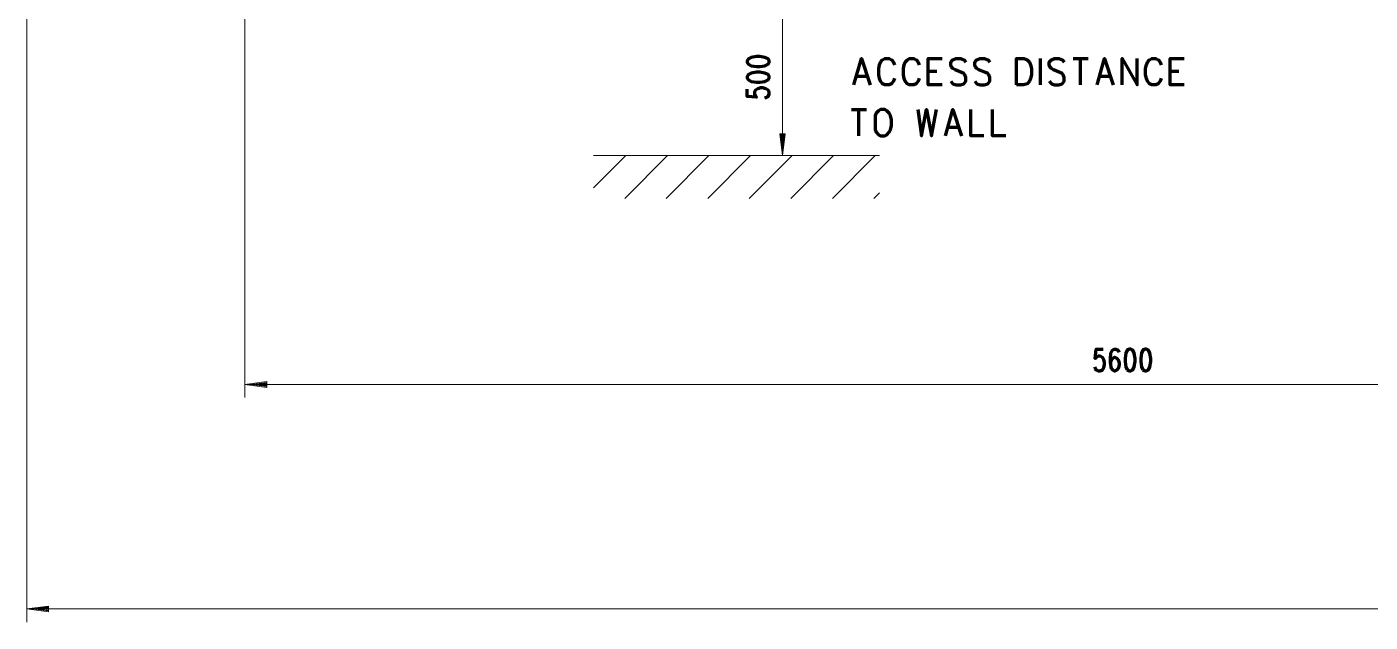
# Model space of a CAD drawing. Header units: metres. Extents: x 1223 to 5739, y -151236 to 19014.
# Drawn here: x 4986.6 to 5089.5, y -151125.4 to -151079.8 of the extents above; entities that cross this region are included whole.
import ezdxf

# ---------------------------------------------------------------- set-up
doc = ezdxf.new("R2010")
doc.units = ezdxf.units.M
doc.layers.add('PDF_Geometry', color=7, linetype='Continuous')

msp = doc.modelspace()

# ---------------------------------------------------------------- linework, layer by layer
at = {"layer": 'PDF_Geometry', "color": 8, "lineweight": 13}
for points in [[(5003.308, -151108.161), (5003.308, -151048.725), (5003.308, -151000.728), (5032.122, -151000.728), (5032.122, -151003.045), (5032.122, -151000.728), (5060.915, -151000.728), (5060.915, -151048.725)], [(4986.605, -151125.352), (4986.605, -151050.98)], [(5044.476, -151052.199), (5044.476, -151077.64), (5044.253, -151075.974), (5044.679, -151075.974), (5044.476, -151077.64), (5044.476, -151089.649)], [(5044.314, -151087.963), (5044.476, -151089.202), (5044.639, -151087.963)], [(5044.354, -151087.963), (5044.476, -151088.776), (5044.578, -151087.963)], [(5044.415, -151087.963), (5044.476, -151088.328), (5044.517, -151087.963)], [(5029.988, -151089.649), (5051.893, -151089.649)], [(5029.988, -151092.128), (5032.467, -151089.649)], [(5032.386, -151092.921), (5035.657, -151089.649)], [(5033.991, -151089.649), (5042.83, -151089.649)], [(5035.556, -151092.921), (5038.827, -151089.649)], [(5038.746, -151092.921), (5042.018, -151089.649)], [(5041.916, -151092.921), (5045.208, -151089.649)], [(5048.296, -151092.921), (5051.568, -151089.649), (5043.46, -151089.649)], [(5045.106, -151092.921), (5048.378, -151089.649)], [(5051.466, -151092.921), (5051.893, -151092.494)], [(5004.994, -151107.003), (5003.755, -151107.165), (5004.994, -151107.328)], [(5004.994, -151107.064), (5004.181, -151107.165), (5004.994, -151107.267)], [(5004.994, -151107.125), (5004.628, -151107.165), (5004.994, -151107.206)], [(5003.308, -151107.165), (5137.725, -151107.165)], [(4986.605, -151124.336), (5286.692, -151124.336)], [(4988.271, -151124.173), (4987.052, -151124.336), (4988.271, -151124.498)], [(4988.291, -151124.234), (4987.478, -151124.336), (4988.291, -151124.458)], [(4988.291, -151124.295), (4987.925, -151124.336), (4988.291, -151124.397)]]:
    msp.add_lwpolyline(points, dxfattribs=at)
at = {"layer": 'PDF_Geometry', "color": 8, "lineweight": 70}
for points in [[(5043.359, -151082.659), (5043.44, -151082.517), (5043.44, -151082.395), (5043.359, -151082.253), (5043.115, -151082.131), (5042.729, -151082.07), (5042.485, -151082.07), (5042.078, -151082.131), (5041.855, -151082.253), (5041.774, -151082.395), (5041.774, -151082.517), (5041.855, -151082.659), (5042.078, -151082.781), (5042.485, -151082.822), (5042.729, -151082.822), (5043.115, -151082.781)], [(5043.359, -151083.858), (5043.44, -151083.716), (5043.44, -151083.594), (5043.359, -151083.452), (5043.115, -151083.33), (5042.729, -151083.269), (5042.485, -151083.269), (5042.078, -151083.33), (5041.855, -151083.452), (5041.774, -151083.594), (5041.774, -151083.716), (5041.855, -151083.858), (5042.078, -151083.98), (5042.485, -151084.021), (5042.729, -151084.021), (5043.115, -151083.98)], [(5070.872, -151106.048), (5071.035, -151106.129), (5071.136, -151106.129), (5071.299, -151106.048), (5071.4, -151105.804), (5071.461, -151105.418), (5071.461, -151105.174), (5071.4, -151104.767), (5071.299, -151104.544), (5071.136, -151104.463), (5071.035, -151104.463), (5070.872, -151104.544), (5070.75, -151104.767), (5070.71, -151105.174), (5070.71, -151105.418), (5070.75, -151105.804)], [(5072.071, -151106.048), (5072.234, -151106.129), (5072.335, -151106.129), (5072.498, -151106.048), (5072.599, -151105.804), (5072.66, -151105.418), (5072.66, -151105.174), (5072.599, -151104.767), (5072.498, -151104.544), (5072.335, -151104.463), (5072.234, -151104.463), (5072.071, -151104.544), (5071.949, -151104.767), (5071.908, -151105.174), (5071.908, -151105.418), (5071.949, -151105.804)]]:
    msp.add_lwpolyline(points, close=True, dxfattribs=at)
at = {"layer": 'PDF_Geometry', "color": 8, "lineweight": 90}
for points in [[(5049.942, -151084.244), (5050.511, -151082.212), (5051.182, -151084.244)], [(5053.051, -151083.756), (5052.97, -151083.96), (5052.807, -151084.163), (5052.645, -151084.244), (5052.299, -151084.244), (5052.137, -151084.163), (5051.974, -151083.96), (5051.893, -151083.756), (5051.852, -151083.472), (5051.852, -151082.984), (5051.893, -151082.7), (5051.974, -151082.497), (5052.137, -151082.314), (5052.299, -151082.212), (5052.645, -151082.212), (5052.807, -151082.314), (5052.97, -151082.497), (5053.051, -151082.7)], [(5054.941, -151083.756), (5054.86, -151083.96), (5054.697, -151084.163), (5054.535, -151084.244), (5054.189, -151084.244), (5054.027, -151084.163), (5053.864, -151083.96), (5053.783, -151083.756), (5053.742, -151083.472), (5053.742, -151082.984), (5053.783, -151082.7), (5053.864, -151082.497), (5054.027, -151082.314), (5054.189, -151082.212), (5054.535, -151082.212), (5054.697, -151082.314), (5054.86, -151082.497), (5054.941, -151082.7)], [(5056.689, -151084.244), (5055.612, -151084.244), (5055.612, -151082.212), (5056.689, -151082.212)], [(5057.359, -151083.96), (5057.522, -151084.163), (5057.766, -151084.244), (5058.091, -151084.244), (5058.355, -151084.163), (5058.517, -151083.96), (5058.517, -151083.675), (5058.436, -151083.472), (5058.355, -151083.37), (5058.172, -151083.289), (5057.684, -151083.086), (5057.522, -151082.984), (5057.42, -151082.883), (5057.359, -151082.7), (5057.359, -151082.497), (5057.522, -151082.314), (5057.766, -151082.212), (5058.091, -151082.212), (5058.355, -151082.314), (5058.517, -151082.497)], [(5059.188, -151083.96), (5059.351, -151084.163), (5059.594, -151084.244), (5059.92, -151084.244), (5060.184, -151084.163), (5060.346, -151083.96), (5060.346, -151083.675), (5060.265, -151083.472), (5060.184, -151083.37), (5060.001, -151083.289), (5059.513, -151083.086), (5059.351, -151082.984), (5059.249, -151082.883), (5059.188, -151082.7), (5059.188, -151082.497), (5059.351, -151082.314), (5059.594, -151082.212), (5059.92, -151082.212), (5060.184, -151082.314), (5060.346, -151082.497)], [(5064.227, -151084.244), (5064.227, -151082.212)], [(5064.898, -151083.96), (5065.061, -151084.163), (5065.304, -151084.244), (5065.629, -151084.244), (5065.873, -151084.163), (5066.036, -151083.96), (5066.036, -151083.675), (5065.955, -151083.472), (5065.873, -151083.37), (5065.711, -151083.289), (5065.223, -151083.086), (5065.061, -151082.984), (5064.959, -151082.883), (5064.898, -151082.7), (5064.898, -151082.497), (5065.061, -151082.314), (5065.304, -151082.212), (5065.629, -151082.212), (5065.873, -151082.314), (5066.036, -151082.497)], [(5066.727, -151082.212), (5067.865, -151082.212)], [(5067.296, -151084.244), (5067.296, -151082.212)], [(5068.556, -151084.244), (5069.125, -151082.212), (5069.795, -151084.244)], [(5070.466, -151084.244), (5070.466, -151082.212), (5071.624, -151084.244), (5071.624, -151082.212)], [(5073.473, -151083.756), (5073.392, -151083.96), (5073.229, -151084.163), (5073.067, -151084.244), (5072.742, -151084.244), (5072.579, -151084.163), (5072.416, -151083.96), (5072.335, -151083.756), (5072.274, -151083.472), (5072.274, -151082.984), (5072.335, -151082.7), (5072.416, -151082.497), (5072.579, -151082.314), (5072.742, -151082.212), (5073.067, -151082.212), (5073.229, -151082.314), (5073.392, -151082.497), (5073.473, -151082.7)], [(5075.221, -151084.244), (5074.164, -151084.244), (5074.164, -151082.212), (5075.221, -151082.212)], [(5055.612, -151083.187), (5056.282, -151083.187)], [(5074.164, -151083.187), (5074.814, -151083.187)], [(5050.105, -151083.574), (5050.938, -151083.574)], [(5068.718, -151083.574), (5069.551, -151083.574)], [(5049.739, -151086.114), (5050.897, -151086.114)], [(5050.308, -151088.146), (5050.308, -151086.114)], [(5054.84, -151086.114), (5055.104, -151088.146), (5055.49, -151086.114), (5055.876, -151088.146), (5056.262, -151086.114)], [(5056.953, -151088.146), (5057.522, -151086.114), (5058.172, -151088.146)], [(5059.879, -151088.146), (5058.883, -151088.146), (5058.883, -151086.114)], [(5061.565, -151088.146), (5060.549, -151088.146), (5060.549, -151086.114)], [(5057.115, -151087.475), (5057.928, -151087.475)]]:
    msp.add_lwpolyline(points, dxfattribs=at)
for points in [[(5062.378, -151084.244), (5062.378, -151082.212), (5062.947, -151082.212), (5063.191, -151082.314), (5063.374, -151082.497), (5063.455, -151082.7), (5063.537, -151082.984), (5063.537, -151083.472), (5063.455, -151083.756), (5063.374, -151083.96), (5063.191, -151084.163), (5062.947, -151084.244)], [(5051.812, -151088.064), (5051.974, -151088.146), (5052.299, -151088.146), (5052.462, -151088.064), (5052.645, -151087.861), (5052.726, -151087.658), (5052.807, -151087.373), (5052.807, -151086.886), (5052.726, -151086.601), (5052.645, -151086.398), (5052.462, -151086.215), (5052.299, -151086.114), (5051.974, -151086.114), (5051.812, -151086.215), (5051.629, -151086.398), (5051.568, -151086.601), (5051.568, -151086.886), (5051.568, -151087.373), (5051.568, -151087.658), (5051.629, -151087.861)]]:
    msp.add_lwpolyline(points, close=True, dxfattribs=at)
at = {"layer": 'PDF_Geometry', "color": 8, "lineweight": 70}
for points in [[(5043.115, -151085.219), (5043.277, -151085.179), (5043.359, -151085.118), (5043.44, -151084.955), (5043.44, -151084.793), (5043.359, -151084.63), (5043.196, -151084.529), (5042.952, -151084.468), (5042.79, -151084.468), (5042.566, -151084.529), (5042.404, -151084.63), (5042.322, -151084.793), (5042.322, -151084.955), (5042.404, -151085.118), (5042.485, -151085.179), (5041.774, -151085.118), (5041.774, -151084.569)], [(5068.373, -151105.804), (5068.413, -151105.966), (5068.474, -151106.048), (5068.637, -151106.129), (5068.799, -151106.129), (5068.962, -151106.048), (5069.064, -151105.885), (5069.125, -151105.641), (5069.125, -151105.479), (5069.064, -151105.255), (5068.962, -151105.093), (5068.799, -151105.011), (5068.637, -151105.011), (5068.474, -151105.093), (5068.413, -151105.174), (5068.474, -151104.463), (5069.023, -151104.463)], [(5069.572, -151105.56), (5069.612, -151105.885), (5069.734, -151106.048), (5069.876, -151106.129), (5069.937, -151106.129), (5070.1, -151106.048), (5070.222, -151105.885), (5070.262, -151105.641), (5070.262, -151105.56), (5070.222, -151105.336), (5070.1, -151105.174), (5069.937, -151105.093), (5069.876, -151105.093), (5069.734, -151105.174), (5069.612, -151105.336), (5069.572, -151105.56), (5069.572, -151105.174), (5069.612, -151104.767), (5069.734, -151104.544), (5069.876, -151104.463), (5069.998, -151104.463), (5070.161, -151104.544), (5070.222, -151104.686)]]:
    msp.add_lwpolyline(points, dxfattribs=at)
at = {"layer": 'PDF_Geometry', "color": 8, "lineweight": 13}
for points in [[(5044.476, -151089.649), (5044.253, -151087.983), (5044.679, -151087.983)], [(5004.974, -151106.942), (5004.974, -151107.389), (5003.308, -151107.165)], [(4988.271, -151124.133), (4988.271, -151124.559), (4986.605, -151124.336)]]:
    msp.add_lwpolyline(points, close=True, dxfattribs=at)

doc.saveas('drawing.dxf')
